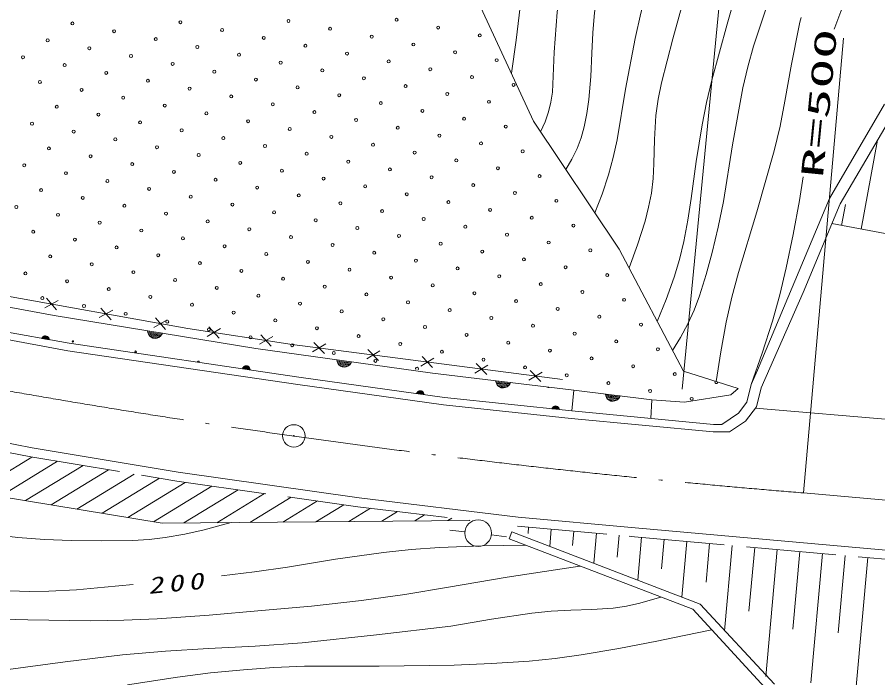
# Model space of a CAD drawing. Units: millimetres, scale not verified. Extents: x -625 to 704666, y -625 to 360237.
# Drawn here: x 375652 to 433097, y 250656 to 294731 of the extents above; entities that cross this region are included whole.
import ezdxf
from ezdxf.enums import TextEntityAlignment as Align

# ---------------------------------------------------------------- set-up
doc = ezdxf.new("R2010")
doc.units = ezdxf.units.MM
doc.header["$LTSCALE"] = 1000
doc.linetypes.add('DASHED', pattern=[7.5, 6, -1.5])
doc.linetypes.add('LONG_DASHED_DOTTED', pattern=[15.25, 12, -1.5, 0.25, -1.5])
for name, color, linetype, lineweight in [('S-BGD', 7, 'Continuous', 13), ('S-BGD-HTXT', 6, 'Continuous', 13), ('S-BMK', 2, 'LONG_DASHED_DOTTED', 13)]:
    doc.layers.add(name, color=color, linetype=linetype, lineweight=lineweight)
doc.styles.add('ＭＳ ゴシック', font='')
doc.styles.get('ＭＳ ゴシック').set_extended_font_data('MS Gothic')

# ---------------------------------------------------------------- blocks, each defined once
blk = doc.blocks.new('BUHIN1')
at = {"color": 2, "linetype": 'Continuous', "lineweight": 13}
for radius in [746, 22.5]:
    blk.add_circle((0, 0), radius, dxfattribs=at)
blk = doc.blocks.new('BUHIN11')
at = {"color": 7, "linetype": 'Continuous', "lineweight": 13}
blk.add_circle((0, 0), 896, dxfattribs=at)
blk = doc.blocks.new('BUHIN14')
at = {"color": 7, "linetype": 'Continuous', "lineweight": 13}
for p, q in [((451, 246), (-451, -246)), ((-337, 388), (337, -388))]:
    blk.add_line(p, q, dxfattribs=at)
blk = doc.blocks.new('BUHIN15')
at = {"color": 7, "linetype": 'Continuous', "lineweight": 13}
for p, q in [((444, 258), (-444, -258)), ((-347, 378), (347, -378))]:
    blk.add_line(p, q, dxfattribs=at)
blk = doc.blocks.new('BUHIN16')
at = {"color": 7, "linetype": 'Continuous', "lineweight": 13}
for p, q in [((438, 268), (-438, -268)), ((-355, 371), (355, -371))]:
    blk.add_line(p, q, dxfattribs=at)
blk = doc.blocks.new('BUHIN46')
at = {"color": 7, "linetype": 'Continuous', "lineweight": 13}
for p, q in [((-231, 65), (240, -3)), ((232, 30), (-214, 94)), ((-191, 122), (216, 64)), ((198, 98), (-162, 150)), ((-127, 176), (172, 133)), ((118, 172), (-66, 199))]:
    blk.add_line(p, q, dxfattribs=at)
blk.add_lwpolyline([(-247, 36), (-219, 90), (-184, 134), (-128, 181), (-69, 203), (-8, 213), (68, 202), (124, 175), (174, 138), (214, 76), (237, 24), (247, -36)], close=True, dxfattribs=at)

msp = doc.modelspace()

# ---------------------------------------------------------------- linework, layer by layer
at = {"layer": 'S-BGD'}
for p, q in [((401592, 306203), (410117, 287796)), ((430817, 293343), (428127, 262990)), ((429877, 282629), (433547, 288920)), ((430595, 282271), (434414, 288818)), ((410117, 287796), (415841, 279248)), ((431991, 280597), (433083, 286537)), ((425069, 271177), (429877, 282629)), ((430595, 282271), (428112, 276359)), ((430682, 280838), (430938, 282226)), ((433954, 280236), (430028, 280958)), ((415841, 279248), (420131, 271104)), ((363561, 277560), (378127, 274819)), ((365211, 277873), (387036, 273957)), ((428112, 276359), (425314, 269996)), ((365396, 275475), (379118, 272972)), ((379037, 272478), (365298, 274985)), ((378127, 274819), (391579, 272626)), ((377418, 273441), (377716, 273386)), ((377664, 273428), (377481, 273461)), ((385312, 273584), (384374, 273737)), ((384389, 273672), (385277, 273527)), ((385230, 273471), (384418, 273603)), ((384453, 273534), (385171, 273417)), ((385101, 273365), (384504, 273463)), ((387036, 273957), (394006, 272900)), ((377311, 273333), (377778, 273248)), ((377772, 273281), (377329, 273362)), ((377353, 273389), (377758, 273315)), ((377741, 273350), (377383, 273415)), ((379118, 272972), (394452, 270717)), ((384610, 273382), (384978, 273322)), ((394006, 272900), (412052, 270551)), ((394381, 270222), (379037, 272478)), ((391579, 272626), (403371, 270981)), ((397936, 271676), (396996, 271807)), ((397012, 271742), (397903, 271618)), ((397857, 271561), (397043, 271675)), ((397079, 271607), (397799, 271506)), ((397731, 271452), (397132, 271536)), ((397240, 271458), (397609, 271406)), ((424650, 270224), (425069, 271177)), ((394452, 270717), (404165, 269364)), ((403371, 270981), (412800, 269855)), ((420131, 271104), (423769, 269963)), ((404104, 268868), (394381, 270222)), ((408550, 270300), (407607, 270412)), ((407624, 270347), (408518, 270241)), ((408473, 270183), (407656, 270281)), ((407693, 270213), (408416, 270127)), ((408349, 270072), (407748, 270144)), ((407857, 270068), (408227, 270024)), ((424354, 269042), (424650, 270224)), ((425314, 269996), (424999, 268733)), ((412800, 269855), (412684, 268463)), ((412800, 269855), (418013, 269203)), ((415870, 269408), (414928, 269526)), ((414945, 269461), (415838, 269349)), ((423280, 269529), (420185, 269040)), ((423769, 269963), (423280, 269529)), ((412633, 267965), (404104, 268868)), ((404165, 269364), (412683, 268463)), ((415793, 269292), (414977, 269394)), ((415014, 269326), (415735, 269236)), ((415668, 269181), (415068, 269256)), ((415177, 269180), (415546, 269134)), ((418013, 269203), (417957, 267961)), ((420185, 269040), (418013, 269203)), ((423791, 268302), (424354, 269042)), ((411366, 268634), (411838, 268584)), ((411829, 268616), (411381, 268663)), ((411403, 268693), (411812, 268649)), ((411793, 268683), (411431, 268721)), ((411464, 268749), (411765, 268717)), ((411710, 268754), (411525, 268774)), ((412683, 268463), (422134, 267563)), ((422681, 267563), (423791, 268302)), ((424999, 268733), (424276, 267785)), ((424938, 268653), (462976, 265358)), ((376658, 265990), (366965, 267874)), ((422110, 267063), (412633, 267965)), ((424276, 267785), (423193, 267063)), ((422134, 267563), (422681, 267563)), ((423193, 267063), (422110, 267063)), ((386391, 264373), (376658, 265990)), ((376632, 265384), (372802, 263045)), ((378340, 265102), (374508, 262762)), ((380045, 264819), (376214, 262480)), ((381750, 264536), (377920, 262197)), ((383455, 264252), (379627, 261915)), ((398472, 262664), (386391, 264373)), ((366241, 264131), (385320, 260972)), ((385160, 263969), (381333, 261632)), ((386865, 263686), (383039, 261350)), ((388645, 263448), (384746, 261067)), ((390406, 263199), (386781, 260985)), ((392167, 262950), (388983, 261005)), ((393928, 262701), (391185, 261026)), ((409099, 261370), (398472, 262664)), ((395690, 262452), (393387, 261046)), ((397451, 262203), (395589, 261066)), ((399234, 261967), (397791, 261086)), ((401042, 261747), (399993, 261106)), ((402850, 261527), (402195, 261127)), ((385320, 260972), (405858, 261160)), ((404658, 261306), (404397, 261147)), ((416909, 260668), (409099, 261370)), ((405527, 260401), (404532, 260507)), ((408487, 259928), (408666, 260395)), ((408666, 260395), (421242, 255571)), ((409790, 260706), (409752, 260276)), ((411299, 260570), (411197, 259425)), ((412808, 260435), (412724, 259490)), ((414317, 260300), (414138, 258296)), ((440777, 258532), (416909, 260668)), ((407315, 260195), (408307, 260071)), ((420743, 255227), (408487, 259928)), ((415826, 260165), (415696, 258705)), ((417335, 260030), (417079, 257168)), ((418844, 259895), (418667, 257920)), ((420353, 259759), (420020, 256040)), ((421862, 259624), (421631, 257037)), ((423371, 259489), (422861, 253789)), ((424880, 259354), (424499, 255101)), ((426389, 259219), (425630, 250741)), ((427898, 259084), (427435, 253908)), ((429407, 258948), (428635, 250330)), ((430916, 258813), (430454, 253646)), ((432425, 258678), (431655, 250073)), ((425566, 250018), (420743, 255227)), ((421242, 255571), (426194, 250224))]:
    msp.add_line(p, q, dxfattribs=at)
at = {"layer": 'S-BGD', "linetype": 'DASHED'}
for p, q in [((366851, 267285), (376552, 265399)), ((376552, 265399), (386299, 263780)), ((386299, 263780), (398394, 262070)), ((398394, 262070), (405858, 261160)), ((409036, 260773), (416856, 260071)), ((416856, 260071), (440725, 257935))]:
    msp.add_line(p, q, dxfattribs=at)
at = {"layer": 'S-BGD'}
for points in [[(408638, 290988), (408955, 293189), (409215, 295414), (409389, 296762), (409623, 298096), (409874, 299141), (410187, 300183), (410672, 301540), (411218, 302890), (411846, 304311), (412530, 305713), (413123, 306800), (413768, 307858), (414458, 308867), (415198, 309841), (415959, 310745), (416771, 311615), (417838, 312637), (418946, 313615), (420529, 314993), (422093, 316394)], [(410588, 287093), (410885, 287743), (411125, 288412), (411282, 289057), (411382, 289729), (411503, 292399), (411685, 295058), (411859, 296105), (412092, 297141), (412407, 298233), (412781, 299318), (413682, 301635), (414640, 303931), (415063, 304789), (415542, 305625), (416163, 306539), (416841, 307428), (419371, 310542), (421946, 313617), (422899, 314680), (423866, 315734)], [(414216, 281675), (414701, 282931), (415130, 284214), (415440, 285369), (415694, 286550), (416264, 289939), (416893, 293309), (417276, 294996), (417717, 296668), (418113, 297936), (418566, 299184), (419059, 300351), (419608, 301494), (420471, 303107), (421394, 304703), (422528, 306590), (423712, 308441), (424592, 309711), (425521, 310946), (426825, 312550), (428182, 314127)], [(418376, 274435), (418960, 275897), (419495, 277396), (419851, 278564), (420151, 279756), (420428, 281186), (420647, 282639), (420977, 285099), (421368, 287558), (421667, 289046), (422025, 290521), (423034, 294278), (424101, 298018), (424585, 299183), (425125, 300324), (425896, 301806), (426719, 303257), (427930, 305234), (429198, 307188), (430892, 309782), (432533, 312402), (432559, 312445), (432585, 312487)], [(419398, 272494), (419936, 273366), (420426, 274276), (420836, 275195), (421192, 276139), (421645, 277572), (422044, 279032), (422445, 280725), (422789, 282439), (423407, 286225), (424087, 290012), (424412, 291413), (424797, 292808), (425593, 295205), (426448, 297585), (426918, 298826), (427444, 300044), (428048, 301248), (428706, 302427), (429720, 304083), (430790, 305715), (431588, 306839), (432433, 307926), (433932, 309667)], [(430178, 293923), (430220, 294047), (430640, 295103), (431151, 296211), (431721, 297303), (432344, 298376), (433023, 299424), (434469, 301524)], [(412274, 284575), (412675, 285263), (413021, 285976), (413286, 286681), (413495, 287407), (413684, 288310), (413814, 289231), (413939, 290782), (414004, 292331), (414069, 293695), (414192, 295042), (414340, 295959), (414546, 296867), (414815, 297741), (415146, 298611), (415630, 299685), (416175, 300748), (416238, 300864), (416301, 300979)], [(416498, 278000), (417056, 279551), (417560, 281133), (417802, 282053), (417986, 282992), (418098, 283971), (418150, 284957), (418187, 286568), (418285, 288173), (418438, 289267), (418651, 290354), (419407, 293285), (420223, 296208)], [(422305, 270422), (422609, 272407), (422973, 274389), (423359, 276052), (423803, 277702), (425021, 281747), (426180, 285807), (426571, 287461), (426902, 289126), (427332, 291605), (427822, 294075), (427899, 294394), (427983, 294722)], [(424650, 270224), (425386, 272325), (426068, 274455), (426556, 276218), (426988, 278006), (427457, 280244), (427870, 282501), (428122, 284077)], [(358556, 262969), (362531, 262365), (366499, 261701), (369404, 261059), (372325, 260476), (373995, 260222), (375683, 260026), (377465, 259892), (379252, 259817), (381304, 259784), (383356, 259812), (384451, 259885), (385538, 260018), (386832, 260247), (388129, 260538), (389032, 260768), (389944, 261014)], [(357769, 260108), (360615, 259268), (363486, 258484), (365633, 257967), (367805, 257507), (369961, 257108), (372138, 256767), (373638, 256584), (375152, 256461), (376448, 256417), (377755, 256433), (379612, 256533), (381468, 256693), (382425, 256788), (383393, 256887)], [(389294, 257458), (391502, 257718), (393704, 258038), (396900, 258562), (400102, 259025), (401958, 259213), (403831, 259342), (406697, 259455), (409579, 259510)], [(358004, 254816), (359847, 254948), (361691, 255019), (363506, 254997), (365323, 254915), (368738, 254741), (372164, 254627), (376351, 254517), (380540, 254467), (382768, 254500), (384995, 254592), (388476, 254836), (391965, 255142), (395302, 255445), (398632, 255807), (401531, 256220), (404433, 256693), (408365, 257364), (412314, 257977), (412768, 258042), (413233, 258108)], [(358928, 250782), (362246, 250752), (365573, 250782), (370313, 250960), (375056, 251198), (378857, 251721), (382678, 252185), (385545, 252425), (388415, 252606), (391547, 252766), (394684, 252987), (399645, 253523), (404607, 254107), (407303, 254570), (410008, 254974), (411300, 255105), (412597, 255176), (414017, 255210), (415426, 255304), (416319, 255444), (417203, 255645), (417908, 255836), (418611, 256045)], [(383015, 250192), (386357, 250700), (388549, 250978), (390758, 251196), (392793, 251339), (394831, 251421), (399818, 251434), (404814, 251493), (407321, 251602), (409836, 251771), (411567, 251945), (413300, 252179), (415822, 252614), (418345, 253110), (420175, 253480), (422015, 253853)]]:
    msp.add_lwpolyline(points, dxfattribs=at)
for points in [[(377293, 273305), (377323, 273358), (377360, 273400), (377418, 273446), (377478, 273465), (377539, 273473), (377615, 273459), (377669, 273430), (377718, 273391), (377756, 273328), (377777, 273275), (377785, 273215)], [(385347, 273642), (385289, 273535), (385216, 273448), (385102, 273355), (384984, 273314), (384862, 273295), (384709, 273320), (384599, 273376), (384500, 273453), (384422, 273578), (384378, 273683), (384360, 273803)], [(397970, 271735), (397914, 271626), (397844, 271538), (397732, 271442), (397615, 271398), (397493, 271377), (397340, 271399), (397229, 271452), (397128, 271526), (397047, 271649), (397001, 271754), (396979, 271873)], [(408582, 270359), (408529, 270249), (408460, 270159), (408350, 270062), (408234, 270015), (408113, 269992), (407959, 270010), (407847, 270061), (407744, 270134), (407661, 270255), (407613, 270359), (407589, 270477)], [(415903, 269467), (415849, 269358), (415780, 269268), (415669, 269171), (415553, 269125), (415432, 269103), (415278, 269122), (415166, 269174), (415064, 269247), (414981, 269368), (414934, 269472), (414911, 269591)], [(411350, 268604), (411376, 268659), (411409, 268704), (411464, 268754), (411522, 268778), (411582, 268791), (411659, 268782), (411716, 268758), (411767, 268722), (411810, 268662), (411834, 268610), (411847, 268551)]]:
    msp.add_lwpolyline(points, close=True, dxfattribs=at)
for centre, radius in [((379340, 294316), 99.5), ((386550, 294398), 99.5), ((393761, 294480), 99.5), ((400972, 294562), 99.5), ((403751, 294039), 99.5), ((382119, 293793), 99.5), ((389330, 293875), 99.5), ((396541, 293957), 99.5), ((406531, 293516), 99.5), ((377688, 293187), 99.5), ((384899, 293270), 99.5), ((392110, 293352), 99.5), ((399320, 293434), 99.5), ((402100, 292911), 99.5), ((380468, 292664), 99.5), ((387679, 292747), 99.5), ((394889, 292829), 99.5), ((397669, 292306), 99.5), ((404879, 292388), 99.5), ((376037, 292059), 99.5), ((383248, 292141), 99.5), ((390458, 292224), 99.5), ((400449, 291783), 99.5), ((407659, 291865), 99.5), ((378817, 291536), 99.5), ((386027, 291618), 99.5), ((393238, 291701), 99.5), ((396018, 291177), 99.5), ((403228, 291260), 99.5), ((381596, 291013), 99.5), ((388807, 291095), 99.5), ((398797, 290654), 99.5), ((406008, 290737), 99.5), ((377165, 290408), 99.5), ((384376, 290490), 99.5), ((391587, 290572), 99.5), ((394366, 290049), 99.5), ((401577, 290131), 99.5), ((408787, 290214), 99.5), ((379945, 289885), 99.5), ((387156, 289967), 99.5), ((389935, 289444), 99.5), ((397146, 289526), 99.5), ((404356, 289608), 99.5), ((382725, 289362), 99.5), ((392715, 288921), 99.5), ((399925, 289003), 99.5), ((407136, 289085), 99.5), ((378294, 288756), 99.5), ((385504, 288839), 99.5), ((388284, 288316), 99.5), ((395494, 288398), 99.5), ((402705, 288480), 99.5), ((381073, 288233), 99.5), ((383853, 287710), 99.5), ((391063, 287793), 99.5), ((398274, 287875), 99.5), ((405485, 287957), 99.5), ((376642, 287628), 99.5), ((386632, 287187), 99.5), ((393843, 287270), 99.5), ((401054, 287352), 99.5), ((408264, 287434), 99.5), ((379422, 287105), 99.5), ((382201, 286582), 99.5), ((389412, 286664), 99.5), ((396623, 286746), 99.5), ((403833, 286829), 99.5), ((377770, 285977), 99.5), ((384981, 286059), 99.5), ((392192, 286141), 99.5), ((399402, 286223), 99.5), ((406613, 286306), 99.5), ((380550, 285454), 99.5), ((387761, 285536), 99.5), ((394971, 285618), 99.5), ((402182, 285700), 99.5), ((409393, 285783), 99.5), ((376119, 284849), 99.5), ((383330, 284931), 99.5), ((390540, 285013), 99.5), ((397751, 285095), 99.5), ((404962, 285177), 99.5), ((378899, 284325), 99.5), ((386109, 284408), 99.5), ((393320, 284490), 99.5), ((400531, 284572), 99.5), ((407741, 284654), 99.5), ((381678, 283802), 99.5), ((388889, 283885), 99.5), ((396100, 283967), 99.5), ((403310, 284049), 99.5), ((410521, 284131), 99.5), ((377247, 283197), 99.5), ((384458, 283279), 99.5), ((391669, 283362), 99.5), ((398879, 283444), 99.5), ((406090, 283526), 99.5), ((380027, 282674), 99.5), ((387238, 282756), 99.5), ((394448, 282839), 99.5), ((401659, 282921), 99.5), ((408870, 283003), 99.5), ((375596, 282069), 99.5), ((382807, 282151), 99.5), ((390017, 282233), 99.5), ((397228, 282315), 99.5), ((404439, 282398), 99.5), ((411649, 282480), 99.5), ((378376, 281546), 99.5), ((385586, 281628), 99.5), ((392797, 281710), 99.5), ((400008, 281792), 99.5), ((407218, 281875), 99.5), ((381155, 281023), 99.5), ((388366, 281105), 99.5), ((395577, 281187), 99.5), ((402787, 281269), 99.5), ((409998, 281352), 99.5), ((412778, 280829), 99.5), ((376724, 280418), 99.5), ((383935, 280500), 99.5), ((391146, 280582), 99.5), ((398356, 280664), 99.5), ((405567, 280746), 99.5), ((379504, 279894), 99.5), ((386715, 279977), 99.5), ((393925, 280059), 99.5), ((401136, 280141), 99.5), ((408347, 280223), 99.5), ((411126, 279700), 99.5), ((382284, 279371), 99.5), ((389494, 279454), 99.5), ((396705, 279536), 99.5), ((403916, 279618), 99.5), ((406695, 279095), 99.5), ((413906, 279177), 99.5), ((377853, 278766), 99.5), ((385063, 278848), 99.5), ((392274, 278931), 99.5), ((399485, 279013), 99.5), ((409475, 278572), 99.5), ((380632, 278243), 99.5), ((387843, 278325), 99.5), ((395054, 278408), 99.5), ((402264, 278490), 99.5), ((405044, 277967), 99.5), ((412255, 278049), 99.5), ((376201, 277638), 99.5), ((383412, 277720), 99.5), ((390623, 277802), 99.5), ((397833, 277884), 99.5), ((400613, 277361), 99.5), ((407824, 277444), 99.5), ((415034, 277526), 99.5), ((378981, 277115), 99.5), ((386192, 277197), 99.5), ((393402, 277279), 99.5), ((403393, 276838), 99.5), ((410603, 276921), 99.5), ((381761, 276592), 99.5), ((388971, 276674), 99.5), ((396182, 276756), 99.5), ((398962, 276233), 99.5), ((406172, 276315), 99.5), ((413383, 276398), 99.5), ((377330, 275987), 99.5), ((384540, 276069), 99.5), ((391751, 276151), 99.5), ((401741, 275710), 99.5), ((408952, 275792), 99.5), ((416162, 275874), 99.5), ((380109, 275463), 99.5), ((387320, 275546), 99.5), ((394531, 275628), 99.5), ((397310, 275105), 99.5), ((404521, 275187), 99.5), ((411731, 275269), 99.5), ((382889, 274940), 99.5), ((390100, 275023), 99.5), ((392879, 274500), 99.5), ((400090, 274582), 99.5), ((407300, 274664), 99.5), ((414511, 274746), 99.5), ((385669, 274417), 99.5), ((395659, 273977), 99.5), ((402869, 274059), 99.5), ((410080, 274141), 99.5), ((417291, 274223), 99.5), ((388448, 273894), 99.5), ((391228, 273371), 99.5), ((398438, 273453), 99.5), ((405649, 273536), 99.5), ((412860, 273618), 99.5), ((379367, 273097), 49.8), ((394008, 272848), 99.5), ((401218, 272930), 99.5), ((408429, 273013), 99.5), ((415639, 273095), 99.5), ((383554, 272414), 49.8), ((396787, 272325), 99.5), ((403998, 272407), 99.5), ((411208, 272490), 99.5), ((418419, 272572), 99.5), ((399567, 271802), 99.5), ((406777, 271884), 99.5), ((413988, 271967), 99.5), ((409557, 271361), 99.5), ((416768, 271443), 99.5), ((412337, 270838), 99.5), ((419547, 270920), 99.5), ((415116, 270315), 99.5), ((415300, 269388), 49.8), ((417896, 269792), 99.5), ((420676, 269269), 99.5)]:
    msp.add_circle(centre, radius, dxfattribs=at)
for centre, radius, start, end in [((387741, 271732), 49.8, 349.37929, 174.22893), ((402346, 271279), 99.5, 316.44071, 208.67942), ((411113, 270071), 49.8, 190.21509, 336.15797), ((422327, 270397), 99.5, 152.75551, 352.43908)]:
    msp.add_arc(centre, radius, start, end, dxfattribs=at)
at = {"layer": 'S-BGD-HTXT'}
msp.add_line((424711, 318490), (420033, 269913), dxfattribs=at)
at = {"layer": 'S-BMK'}
msp.add_line((428127, 262990), (471459, 259136), dxfattribs=at)
msp.add_arc((475814, 845361), 584320, 257.06465, 265.31877, dxfattribs=at)

# ---------------------------------------------------------------- block references
at = {"layer": 'S-BGD'}
for name, p in [('BUHIN14', (377942, 275589)), ('BUHIN14', (381580, 274936)), ('BUHIN14', (385218, 274284)), ('BUHIN15', (388779, 273693)), ('BUHIN15', (392264, 273164)), ('BUHIN16', (395811, 272665)), ('BUHIN16', (399420, 272195)), ('BUHIN16', (403029, 271725)), ('BUHIN46', (390948, 271268)), ('BUHIN16', (406638, 271256)), ('BUHIN16', (410247, 270786)), ('BUHIN46', (402562, 269595)), ('BUHIN11', (406422, 260306))]:
    msp.add_blockref(name, p, dxfattribs=at)
at = {"layer": 'S-BMK'}
msp.add_blockref('BUHIN1', (394117, 266796), dxfattribs=at)

# ---------------------------------------------------------------- texts
at = {"layer": 'S-BGD', "style": 'ＭＳ ゴシック', "width": 2}
msp.add_text('R=500', height=1466, rotation=84.4, dxfattribs=at).set_placement((429857, 283907), align=Align.BOTTOM_LEFT)
at = {"layer": 'S-BGD', "insert": (384427, 256234), "char_height": 1100, "attachment_point": 7, "rotation": 5.3, "style": 'ＭＳ ゴシック'}
msp.add_mtext('\\T1.33;\\W1.35;\\Q15;200', dxfattribs=at)

doc.saveas('drawing.dxf')
